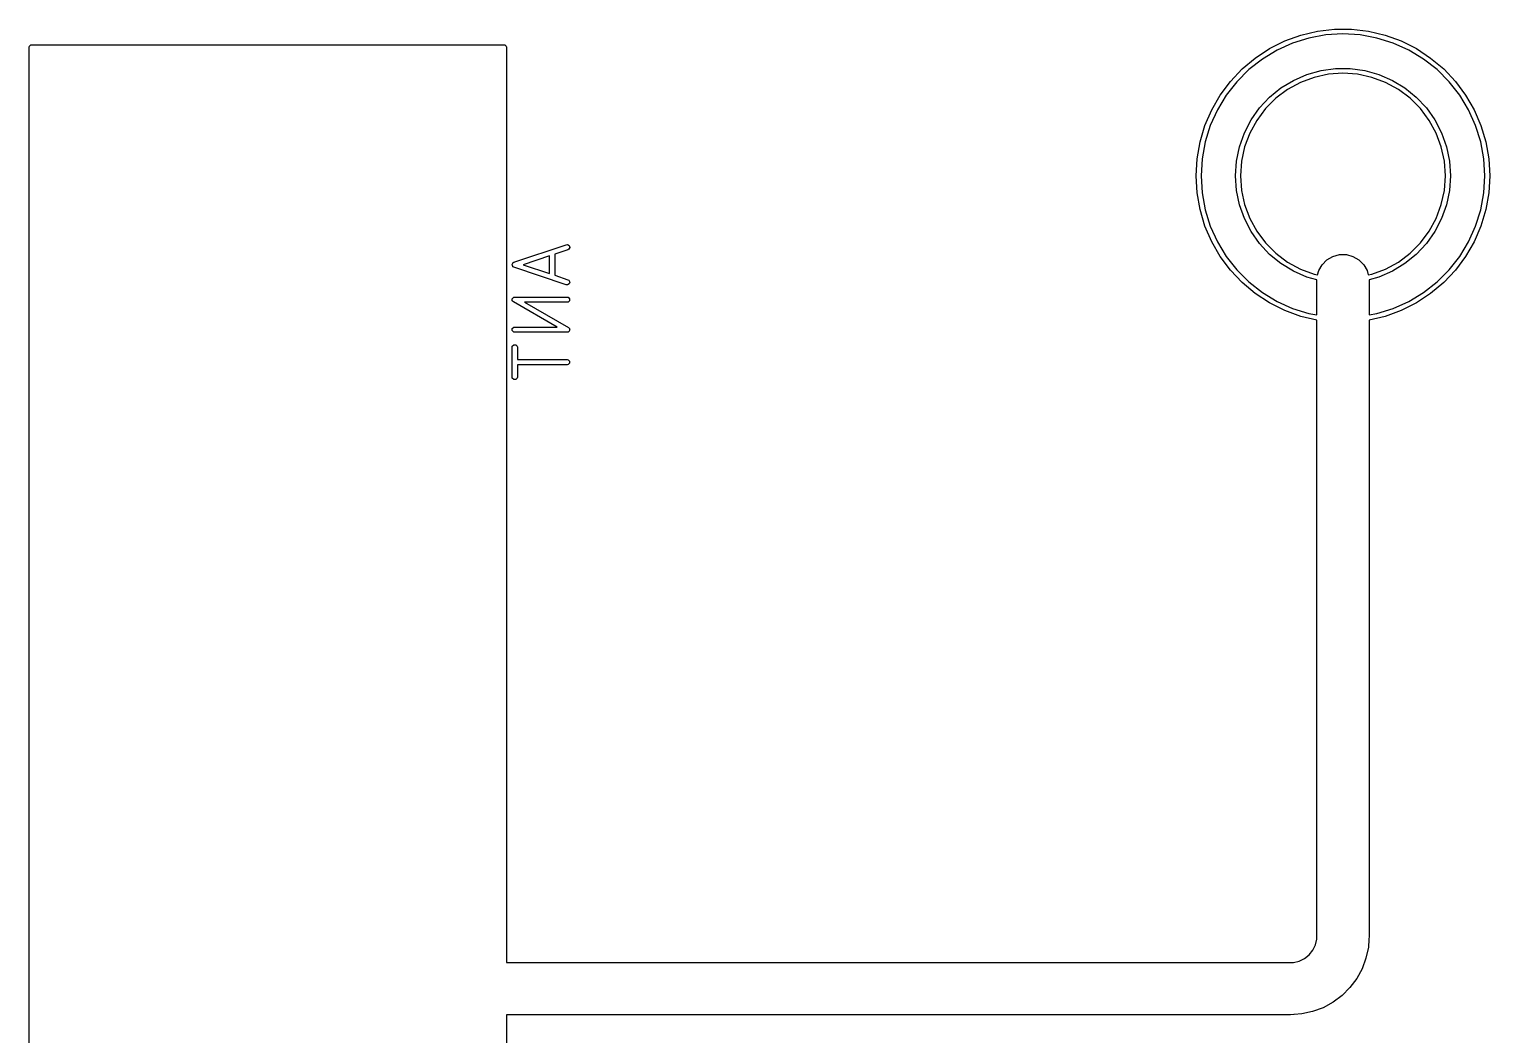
# Model space of a CAD drawing. Extents: x 109.6 to 193.5, y -118.1 to -78.4.
# Drawn here: x 125.95 to 153.8, y -99.13 to -79.95 of the extents above; entities that cross this region are included whole.
import ezdxf

# ---------------------------------------------------------------- set-up
doc = ezdxf.new("R2010")
doc.units = 0
doc.layers.add('BLACK', color=7, linetype='CONTINUOUS')

msp = doc.modelspace()

# ---------------------------------------------------------------- linework, layer by layer
at = {"layer": 'BLACK', "linetype": 'CONTINUOUS'}
for p, q in [((149.6, -80.325129), (149.890977, -80.178995)), ((149.890977, -80.178995), (150.196951, -80.067629)), ((150.352667, -80.123665), (150.040817, -80.220842)), ((150.196951, -80.067629), (150.513785, -79.992538)), ((150.673956, -80.064787), (150.352667, -80.123665)), ((150.513785, -79.992538), (150.837194, -79.954737)), ((151, -80.045065), (150.673956, -80.064787)), ((150.837194, -79.954737), (151.162806, -79.954737)), ((151.326044, -80.064787), (151, -80.045065)), ((151.162806, -79.954737), (151.486215, -79.992538)), ((151.647333, -80.123665), (151.326044, -80.064787)), ((151.486215, -79.992538), (151.803049, -80.067629)), ((151.959183, -80.220842), (151.647333, -80.123665)), ((151.803049, -80.067629), (152.109023, -80.178995)), ((152.109023, -80.178995), (152.4, -80.325129)), ((125.95, -80.3), (125.953806, -80.280866)), ((125.95, -115.2), (125.95, -80.3)), ((125.953806, -80.280866), (125.980866, -80.253806)), ((125.980866, -80.253806), (126, -80.25)), ((126, -80.25), (135, -80.25)), ((135, -80.25), (135.019134, -80.253806)), ((135.019134, -80.253806), (135.046194, -80.280866)), ((135.046194, -80.280866), (135.05, -80.3)), ((135.05, -80.3), (135.05, -97.75)), ((149.327956, -80.504055), (149.6, -80.325129)), ((149.742954, -80.354899), (149.463422, -80.523882)), ((150.040817, -80.220842), (149.742954, -80.354899)), ((152.257046, -80.354899), (151.959183, -80.220842)), ((152.536578, -80.523882), (152.257046, -80.354899)), ((152.4, -80.325129), (152.672044, -80.504055)), ((148.855076, -80.950195), (149.078523, -80.713354)), ((149.206296, -80.725327), (148.975327, -80.956296)), ((149.078523, -80.713354), (149.327956, -80.504055)), ((149.463422, -80.523882), (149.206296, -80.725327)), ((150.313497, -80.818365), (150.582915, -80.742878)), ((150.582915, -80.742878), (150.860103, -80.704779)), ((150.860103, -80.704779), (151.139897, -80.704779)), ((151.139897, -80.704779), (151.417085, -80.742878)), ((151.417085, -80.742878), (151.686503, -80.818365)), ((152.793704, -80.725327), (152.536578, -80.523882)), ((152.672044, -80.504055), (152.921477, -80.713354)), ((153.024673, -80.956296), (152.793704, -80.725327)), ((152.921477, -80.713354), (153.144924, -80.950195)), ((148.660634, -81.211375), (148.855076, -80.950195)), ((148.975327, -80.956296), (148.773882, -81.213422)), ((149.817805, -81.075212), (150.056867, -80.929835)), ((150.187872, -80.971687), (149.943057, -81.105365)), ((150.056867, -80.929835), (150.313497, -80.818365)), ((150.449218, -80.874209), (150.187872, -80.971687)), ((150.721777, -80.814918), (150.449218, -80.874209)), ((151, -80.795019), (150.721777, -80.814918)), ((151.278223, -80.814918), (151, -80.795019)), ((151.550782, -80.874209), (151.278223, -80.814918)), ((151.812128, -80.971687), (151.550782, -80.874209)), ((151.686503, -80.818365), (151.943133, -80.929835)), ((152.056943, -81.105365), (151.812128, -80.971687)), ((151.943133, -80.929835), (152.182195, -81.075212)), ((153.226118, -81.213422), (153.024673, -80.956296)), ((153.144924, -80.950195), (153.339366, -81.211375)), ((148.497829, -81.493362), (148.660634, -81.211375)), ((148.773882, -81.213422), (148.604899, -81.492954)), ((149.409792, -81.45627), (149.600766, -81.251786)), ((149.71976, -81.272524), (149.522524, -81.46976)), ((149.600766, -81.251786), (149.817805, -81.075212)), ((149.943057, -81.105365), (149.71976, -81.272524)), ((152.28024, -81.272524), (152.056943, -81.105365)), ((152.182195, -81.075212), (152.399234, -81.251786)), ((152.477476, -81.46976), (152.28024, -81.272524)), ((152.399234, -81.251786), (152.590208, -81.45627)), ((153.395101, -81.492954), (153.226118, -81.213422)), ((153.339366, -81.211375), (153.502171, -81.493362)), ((148.368861, -81.792344), (148.497829, -81.493362)), ((148.604899, -81.492954), (148.470842, -81.790817)), ((149.24844, -81.684853), (149.409792, -81.45627)), ((149.522524, -81.46976), (149.355365, -81.693057)), ((152.644635, -81.693057), (152.477476, -81.46976)), ((152.590208, -81.45627), (152.75156, -81.684853)), ((153.529158, -81.790817), (153.395101, -81.492954)), ((153.502171, -81.493362), (153.631139, -81.792344)), ((148.275474, -82.104276), (148.368861, -81.792344)), ((148.470842, -81.790817), (148.373665, -82.102667)), ((149.119717, -81.933278), (149.24844, -81.684853)), ((149.355365, -81.693057), (149.221687, -81.937872)), ((152.778313, -81.937872), (152.644635, -81.693057)), ((152.75156, -81.684853), (152.880283, -81.933278)), ((153.626335, -82.102667), (153.529158, -81.790817)), ((153.631139, -81.792344), (153.724526, -82.104276)), ((148.218933, -82.42494), (148.275474, -82.104276)), ((148.373665, -82.102667), (148.314787, -82.423956)), ((149.02602, -82.196917), (149.119717, -81.933278)), ((149.221687, -81.937872), (149.124209, -82.199218)), ((152.875791, -82.199218), (152.778313, -81.937872)), ((152.880283, -81.933278), (152.97398, -82.196917)), ((153.685213, -82.423956), (153.626335, -82.102667)), ((153.724526, -82.104276), (153.781067, -82.42494)), ((148.2, -82.75), (148.218933, -82.42494)), ((148.314787, -82.423956), (148.295065, -82.75)), ((148.969094, -82.470858), (149.02602, -82.196917)), ((149.124209, -82.199218), (149.064918, -82.471777)), ((152.935082, -82.471777), (152.875791, -82.199218)), ((152.97398, -82.196917), (153.030906, -82.470858)), ((153.704935, -82.75), (153.685213, -82.423956)), ((153.781067, -82.42494), (153.8, -82.75)), ((148.95, -82.75), (148.969094, -82.470858)), ((149.064918, -82.471777), (149.045019, -82.75)), ((152.954981, -82.75), (152.935082, -82.471777)), ((153.030906, -82.470858), (153.05, -82.75)), ((148.218933, -83.07506), (148.2, -82.75)), ((148.295065, -82.75), (148.314787, -83.076044)), ((148.969094, -83.029142), (148.95, -82.75)), ((149.045019, -82.75), (149.064918, -83.028223)), ((152.935082, -83.028223), (152.954981, -82.75)), ((153.05, -82.75), (153.030906, -83.029142)), ((153.685213, -83.076044), (153.704935, -82.75)), ((153.8, -82.75), (153.781067, -83.07506)), ((148.275474, -83.395724), (148.218933, -83.07506)), ((148.314787, -83.076044), (148.373665, -83.397333)), ((149.02602, -83.303083), (148.969094, -83.029142)), ((149.064918, -83.028223), (149.124209, -83.300782)), ((152.875791, -83.300782), (152.935082, -83.028223)), ((153.030906, -83.029142), (152.97398, -83.303083)), ((153.626335, -83.397333), (153.685213, -83.076044)), ((153.781067, -83.07506), (153.724526, -83.395724)), ((148.368861, -83.707656), (148.275474, -83.395724)), ((148.373665, -83.397333), (148.470842, -83.709183)), ((149.119717, -83.566722), (149.02602, -83.303083)), ((149.124209, -83.300782), (149.221687, -83.562128)), ((152.778313, -83.562128), (152.875791, -83.300782)), ((152.97398, -83.303083), (152.880283, -83.566722)), ((153.529158, -83.709183), (153.626335, -83.397333)), ((153.724526, -83.395724), (153.631139, -83.707656)), ((148.497829, -84.006638), (148.368861, -83.707656)), ((148.470842, -83.709183), (148.604899, -84.007046)), ((149.24844, -83.815147), (149.119717, -83.566722)), ((149.221687, -83.562128), (149.355365, -83.806943)), ((149.409792, -84.04373), (149.24844, -83.815147)), ((149.355365, -83.806943), (149.522524, -84.03024)), ((152.477476, -84.03024), (152.644635, -83.806943)), ((152.75156, -83.815147), (152.590208, -84.04373)), ((152.644635, -83.806943), (152.778313, -83.562128)), ((152.880283, -83.566722), (152.75156, -83.815147)), ((153.395101, -84.007046), (153.529158, -83.709183)), ((153.631139, -83.707656), (153.502171, -84.006638)), ((135.191608, -84.398681), (136.191607, -84.065348)), ((136.191607, -84.065348), (136.210963, -84.062908)), ((136.210963, -84.062908), (136.245191, -84.080022)), ((136.245191, -84.080022), (136.257293, -84.116326)), ((148.660634, -84.288625), (148.497829, -84.006638)), ((148.604899, -84.007046), (148.773882, -84.286578)), ((149.600766, -84.248214), (149.409792, -84.04373)), ((149.522524, -84.03024), (149.71976, -84.227476)), ((152.28024, -84.227476), (152.477476, -84.03024)), ((152.590208, -84.04373), (152.399234, -84.248214)), ((153.226118, -84.286578), (153.395101, -84.007046)), ((153.502171, -84.006638), (153.339366, -84.288625)), ((135.871704, -84.277391), (135.365532, -84.446115)), ((135.871704, -84.614838), (135.871704, -84.277391)), ((136.22323, -84.160216), (135.971704, -84.244057)), ((135.971704, -84.244057), (135.971704, -84.648172)), ((136.240178, -84.150555), (136.22323, -84.160216)), ((136.257293, -84.116326), (136.240178, -84.150555)), ((148.855076, -84.549805), (148.660634, -84.288625)), ((148.773882, -84.286578), (148.975327, -84.543704)), ((149.817805, -84.424788), (149.600766, -84.248214)), ((149.71976, -84.227476), (149.943057, -84.394635)), ((150.603323, -84.445619), (150.695619, -84.353323)), ((150.695619, -84.353323), (150.808658, -84.28806)), ((150.808658, -84.28806), (150.934737, -84.254278)), ((150.934737, -84.254278), (151.065263, -84.254278)), ((151.065263, -84.254278), (151.191342, -84.28806)), ((151.191342, -84.28806), (151.304381, -84.353323)), ((151.304381, -84.353323), (151.396677, -84.445619)), ((152.056943, -84.394635), (152.28024, -84.227476)), ((152.399234, -84.248214), (152.182195, -84.424788)), ((153.024673, -84.543704), (153.226118, -84.286578)), ((153.339366, -84.288625), (153.144924, -84.549805)), ((135.157545, -84.442571), (135.164632, -84.428394)), ((135.158726, -84.446115), (135.157545, -84.442571)), ((135.157545, -84.449659), (135.158726, -84.446115)), ((135.164632, -84.463835), (135.157545, -84.449659)), ((135.164632, -84.428394), (135.169646, -84.413355)), ((135.169646, -84.478875), (135.164632, -84.463835)), ((135.169646, -84.413355), (135.172988, -84.411684)), ((135.172988, -84.480545), (135.169646, -84.478875)), ((135.172988, -84.411684), (135.174659, -84.408342)), ((135.174659, -84.483888), (135.172988, -84.480545)), ((135.174659, -84.408342), (135.191608, -84.398681)), ((135.191608, -84.493549), (135.174659, -84.483888)), ((136.191607, -84.826882), (135.191608, -84.493549)), ((135.365532, -84.446115), (135.871704, -84.614838)), ((135.971704, -84.648172), (136.22323, -84.732014)), ((149.078523, -84.786646), (148.855076, -84.549805)), ((148.975327, -84.543704), (149.206296, -84.774673)), ((150.056867, -84.570165), (149.817805, -84.424788)), ((149.943057, -84.394635), (150.187872, -84.528313)), ((150.313497, -84.681635), (150.056867, -84.570165)), ((150.187872, -84.528313), (150.449218, -84.625791)), ((150.449218, -84.625791), (150.516169, -84.640355)), ((150.516169, -84.640355), (150.53806, -84.558658)), ((150.53806, -84.558658), (150.603323, -84.445619)), ((151.396677, -84.445619), (151.46194, -84.558658)), ((151.46194, -84.558658), (151.48383, -84.640355)), ((151.48383, -84.640355), (151.550782, -84.625791)), ((151.550782, -84.625791), (151.812128, -84.528313)), ((151.943133, -84.570165), (151.686503, -84.681635)), ((151.812128, -84.528313), (152.056943, -84.394635)), ((152.182195, -84.424788), (151.943133, -84.570165)), ((152.793704, -84.774673), (153.024673, -84.543704)), ((153.144924, -84.549805), (152.921477, -84.786646)), ((136.210963, -84.829322), (136.191607, -84.826882)), ((136.245191, -84.812208), (136.210963, -84.829322)), ((136.22323, -84.732014), (136.240178, -84.741675)), ((136.240178, -84.741675), (136.257293, -84.775904)), ((136.257293, -84.775904), (136.245191, -84.812208)), ((149.327956, -84.995945), (149.078523, -84.786646)), ((149.206296, -84.774673), (149.463422, -84.976118)), ((150.501036, -84.73418), (150.313497, -84.681635)), ((150.5, -84.75), (150.501036, -84.73418)), ((150.5, -85.403334), (150.5, -84.75)), ((151.686503, -84.681635), (151.498963, -84.73418)), ((151.498963, -84.73418), (151.5, -84.75)), ((151.5, -84.75), (151.5, -85.403334)), ((152.536578, -84.976118), (152.793704, -84.774673)), ((152.921477, -84.786646), (152.672044, -84.995945)), ((135.157818, -85.106476), (135.161225, -85.100513)), ((135.161225, -85.118968), (135.157818, -85.106476)), ((135.161225, -85.093648), (135.170378, -85.084494)), ((135.161225, -85.100513), (135.161225, -85.093648)), ((135.161225, -85.131916), (135.161225, -85.118968)), ((135.166079, -85.13677), (135.161225, -85.131916)), ((135.167887, -85.143397), (135.166079, -85.13677)), ((135.182612, -85.156194), (135.167887, -85.143397)), ((135.170378, -85.084494), (135.176804, -85.07325)), ((135.176804, -85.07325), (135.18343, -85.071442)), ((136.019141, -85.63421), (135.182612, -85.156194)), ((135.18343, -85.071442), (135.188285, -85.066588)), ((135.188285, -85.066588), (135.207419, -85.062782)), ((135.207419, -85.062782), (136.207419, -85.062782)), ((136.207419, -85.162782), (135.395697, -85.162782)), ((135.395697, -85.162782), (136.232226, -85.640798)), ((136.207419, -85.062782), (136.226553, -85.066588)), ((136.226553, -85.158976), (136.207419, -85.162782)), ((136.226553, -85.066588), (136.253613, -85.093648)), ((136.253613, -85.131916), (136.226553, -85.158976)), ((136.253613, -85.093648), (136.253613, -85.131916)), ((149.6, -85.174871), (149.327956, -84.995945)), ((149.463422, -84.976118), (149.742954, -85.145101)), ((149.890977, -85.321005), (149.6, -85.174871)), ((149.742954, -85.145101), (150.040817, -85.279158)), ((151.959183, -85.279158), (152.257046, -85.145101)), ((152.4, -85.174871), (152.109023, -85.321005)), ((152.257046, -85.145101), (152.536578, -84.976118)), ((152.672044, -84.995945), (152.4, -85.174871)), ((150.196951, -85.432371), (149.890977, -85.321005)), ((150.040817, -85.279158), (150.352667, -85.376335)), ((150.5, -85.504194), (150.196951, -85.432371)), ((150.352667, -85.376335), (150.5, -85.403334)), ((151.5, -85.403334), (151.647333, -85.376335)), ((151.803049, -85.432371), (151.5, -85.504194)), ((151.647333, -85.376335), (151.959183, -85.279158)), ((152.109023, -85.321005), (151.803049, -85.432371)), ((135.161225, -85.665076), (135.188285, -85.638016)), ((135.161225, -85.703344), (135.161225, -85.665076)), ((135.188285, -85.730404), (135.161225, -85.703344)), ((135.188285, -85.638016), (135.207419, -85.63421)), ((135.207419, -85.73421), (135.188285, -85.730404)), ((135.207419, -85.63421), (136.019141, -85.63421)), ((136.207419, -85.73421), (135.207419, -85.73421)), ((136.226553, -85.730404), (136.207419, -85.73421)), ((136.231407, -85.725549), (136.226553, -85.730404)), ((136.238034, -85.723742), (136.231407, -85.725549)), ((136.232226, -85.640798), (136.246951, -85.653596)), ((136.244459, -85.712497), (136.238034, -85.723742)), ((136.253613, -85.703344), (136.244459, -85.712497)), ((136.246951, -85.653596), (136.248757, -85.66022)), ((136.248757, -85.66022), (136.253613, -85.665076)), ((136.253613, -85.665076), (136.253613, -85.678023)), ((136.253613, -85.678023), (136.25702, -85.690516)), ((136.25702, -85.690516), (136.253613, -85.696478)), ((136.253613, -85.696478), (136.253613, -85.703344)), ((150.5, -97.25), (150.5, -85.504194)), ((151.5, -85.504194), (151.5, -97.25)), ((135.157419, -86.017544), (135.161225, -85.99841)), ((135.157419, -86.588972), (135.157419, -86.017544)), ((135.161225, -85.99841), (135.188285, -85.97135)), ((135.188285, -85.97135), (135.226553, -85.97135)), ((135.226553, -85.97135), (135.253613, -85.99841)), ((135.253613, -85.99841), (135.257419, -86.017544)), ((135.257419, -86.017544), (135.257419, -86.253258)), ((135.257419, -86.253258), (136.207419, -86.253258)), ((136.207419, -86.253258), (136.226553, -86.257064)), ((136.226553, -86.257064), (136.253613, -86.284124)), ((136.253613, -86.322392), (136.226553, -86.349452)), ((136.253613, -86.284124), (136.253613, -86.322392)), ((135.161225, -86.608106), (135.157419, -86.588972)), ((135.188285, -86.635166), (135.161225, -86.608106)), ((135.253613, -86.608106), (135.226553, -86.635166)), ((135.257419, -86.588972), (135.253613, -86.608106)), ((136.207419, -86.353258), (135.257419, -86.353258)), ((135.257419, -86.353258), (135.257419, -86.588972)), ((136.226553, -86.349452), (136.207419, -86.353258)), ((135.226553, -86.635166), (135.188285, -86.635166)), ((150.426041, -97.517699), (150.474928, -97.416185)), ((150.474928, -97.416185), (150.5, -97.306336)), ((150.5, -97.306336), (150.5, -97.25)), ((151.484732, -97.463472), (151.439239, -97.672599)), ((151.49519, -97.317247), (151.484732, -97.463472)), ((151.495722, -97.315263), (151.49519, -97.317247)), ((151.5, -97.25), (151.495722, -97.315263)), ((135.05, -97.75), (150, -97.75)), ((150, -97.75), (150.056336, -97.75)), ((150.056336, -97.75), (150.166185, -97.724928)), ((150.166185, -97.724928), (150.267699, -97.676041)), ((150.267699, -97.676041), (150.355791, -97.605791)), ((150.355791, -97.605791), (150.426041, -97.517699)), ((151.439239, -97.672599), (151.364448, -97.873123)), ((151.364448, -97.873123), (151.26188, -98.060961)), ((151.133624, -98.232291), (150.982291, -98.383624)), ((151.26188, -98.060961), (151.133624, -98.232291)), ((150.810961, -98.51188), (150.623123, -98.614448)), ((150.982291, -98.383624), (150.810961, -98.51188)), ((150, -98.75), (135.05, -98.75)), ((135.05, -98.75), (135.05, -115.2)), ((150.065263, -98.745722), (150, -98.75)), ((150.067247, -98.74519), (150.065263, -98.745722)), ((150.213472, -98.734732), (150.067247, -98.74519)), ((150.422599, -98.689239), (150.213472, -98.734732)), ((150.623123, -98.614448), (150.422599, -98.689239))]:
    msp.add_line(p, q, dxfattribs=at)

doc.saveas('drawing.dxf')
